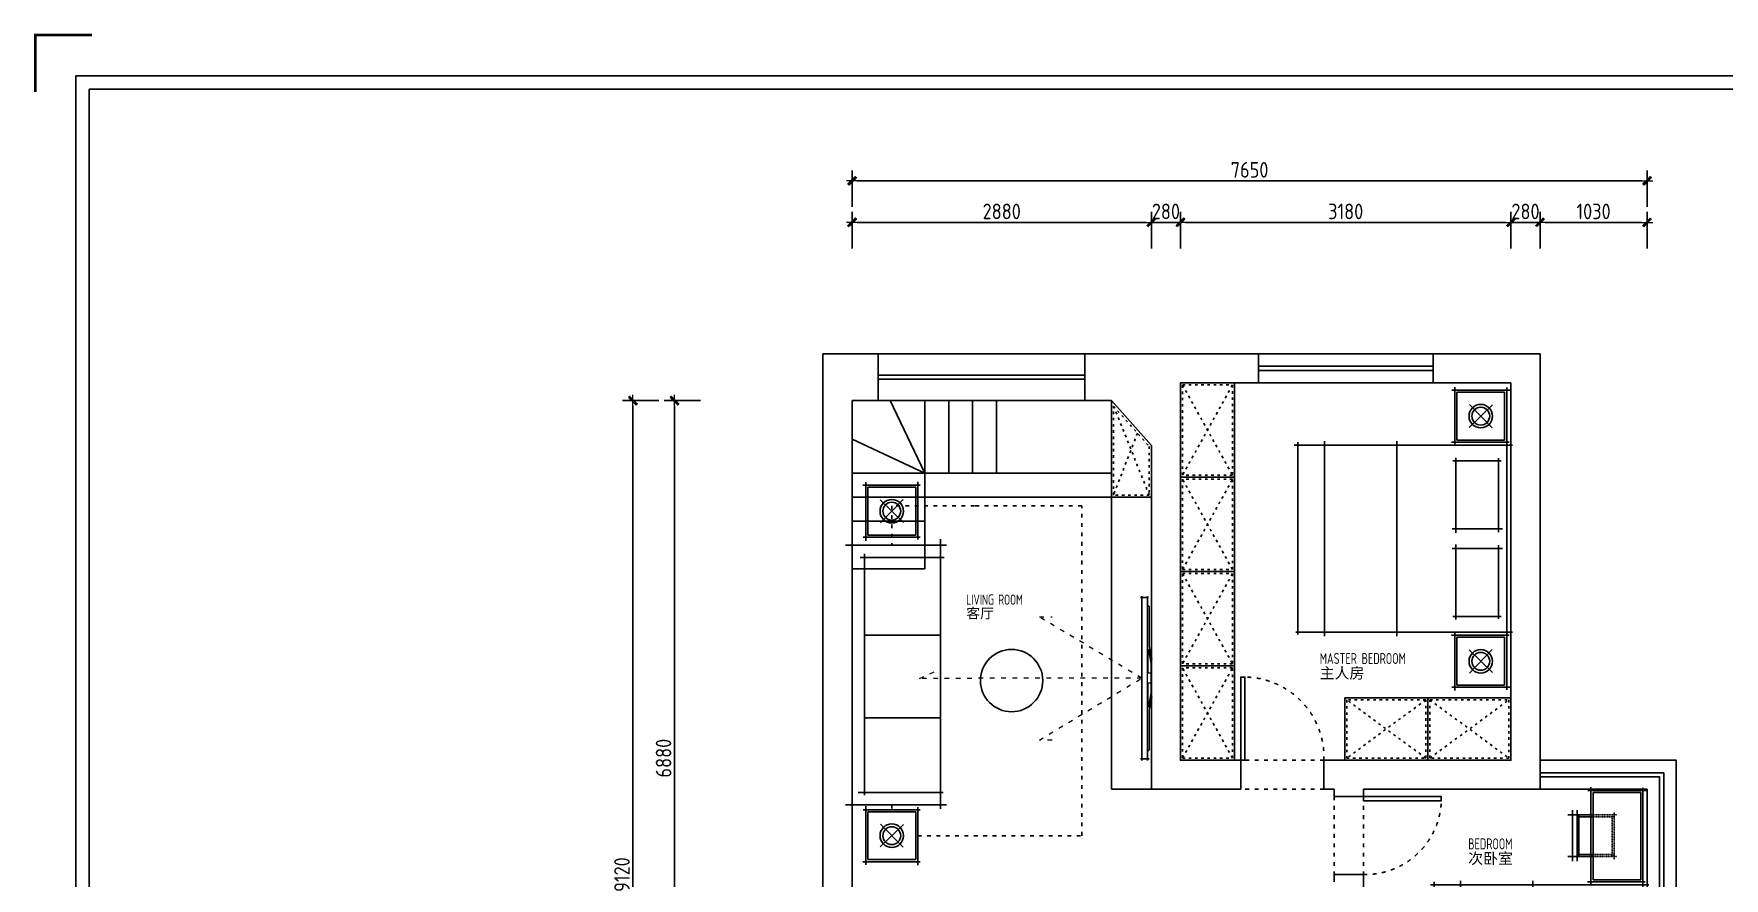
# Model space of a CAD drawing. Header units: millimetres. Extents: x -58733 to 427521, y -235734 to 553534.
# Drawn here: x 2704 to 18970, y 410850 to 418974 of the extents above; entities that cross this region are included whole.
import ezdxf

# ---------------------------------------------------------------- set-up
doc = ezdxf.new("R2010")
doc.units = ezdxf.units.MM
doc.linetypes.add('ACAD_ISO03W100', pattern=[30, 12, -18])
for name, color, linetype in [('00-墙体', 7, 'Continuous'), ('01.墙体', 7, 'Continuous'), ('02-活动家具', 1, 'Continuous'), ('图框', 251, 'Continuous')]:
    doc.layers.add(name, color=color, linetype=linetype)
doc.layers.add('P★10 文字说明', color=32, linetype='Continuous', lineweight=0)
doc.layers.add('墙体', color=7, linetype='Continuous', lineweight=30)
doc.styles.add('CCD_DIM', font='ARCHS.SHX')
doc.styles.add('编号', font='ARCHSTYL.SHX', dxfattribs={"width": 0.8})
doc.dimstyles.new('海龍1：50', dxfattribs={"dimscale": 50, "dimtxt": 3, "dimasz": 1, "dimexe": 2, "dimexo": 2, "dimgap": 0.6, "dimtad": 1, "dimdec": 0, "dimrnd": 5, "dimdsep": 46, "dimtxsty": 'CCD_DIM', "dimblk": 'WS-cj', "dimcen": 1, "dimclrd": 242, "dimclre": 242, "dimclrt": 2, "dimadec": 0, "dimazin": 2, "dimtfac": 1, "dimtdec": 0, "dimtix": 1, "dimtmove": 2, "dimatfit": 3, "dimldrblk": 'CCD_Leader_Arrow', "dimfxl": 5, "dimfxlon": 1, "dimtolj": 1, "dimarcsym": 0})

# ---------------------------------------------------------------- blocks, each defined once
blk = doc.blocks.new('WS-cj')
blk.add_hatch(color=1).paths.add_polyline_path([(0.59, 0.82), (-0.82, -0.59), (-0.59, -0.82), (0.82, 0.59)])
at = {"color": 1, "linetype": 'ByBlock', "lineweight": 0}
for p, q in [((-1.1, 0), (0, 0)), ((0, 0), (1.1, 0))]:
    blk.add_line(p, q, dxfattribs=at)
at = {"color": 1}
blk.add_lwpolyline([(0.59, 0.82), (-0.82, -0.59), (-0.59, -0.82), (0.82, 0.59)], close=True, dxfattribs=at)
blk = doc.blocks.new('*D286')
at = {"color": 242, "lineweight": -2}
for p, q in [((10578, 416910), (10578, 417260)), ((13458, 416910), (13458, 417260)), ((10628, 417160), (13408, 417160))]:
    blk.add_line(p, q, dxfattribs=at)
at = {"layer": 'Defpoints', "color": 0}
for p in [(13458, 417160), (10578, 416760), (13458, 416760)]:
    blk.add_point(p, dxfattribs=at)
at = {"color": 242, "lineweight": -2, "xscale": 50, "yscale": 50, "zscale": 50, "rotation": 180}
blk.add_blockref('WS-cj', (10578, 417160), dxfattribs=at)
at = {"color": 242, "lineweight": -2, "xscale": 50, "yscale": 50, "zscale": 50}
blk.add_blockref('WS-cj', (13458, 417160), dxfattribs=at)
at = {"color": 2, "insert": (12018, 417265), "char_height": 150, "attachment_point": 5, "style": 'CCD_DIM'}
blk.add_mtext('\\A1;2880', dxfattribs=at)
blk = doc.blocks.new('CCD_Leader_Arrow')
at = {"color": 1, "linetype": 'ByBlock'}
blk.add_line((0, 0), (-1, 0), dxfattribs=at)
for points in [[(-0.86, 0.67), (-0.6, 0.85), (-0.24, 0), (0, 0)], [(-0.86, -0.67), (-0.6, -0.85), (-0.24, 0), (0, 0)]]:
    blk.add_solid(points, dxfattribs=at)
blk = doc.blocks.new('*D287')
at = {"color": 242, "lineweight": -2}
for p, q in [((13458, 416910), (13458, 417260)), ((13738, 416910), (13738, 417260)), ((13408, 417160), (13358, 417160)), ((13458, 417160), (13738, 417160)), ((13788, 417160), (13838, 417160))]:
    blk.add_line(p, q, dxfattribs=at)
at = {"layer": 'Defpoints', "color": 0}
for p in [(13738, 417160), (13458, 416760), (13738, 416760)]:
    blk.add_point(p, dxfattribs=at)
at = {"color": 242, "lineweight": -2, "xscale": 50, "yscale": 50, "zscale": 50}
blk.add_blockref('WS-cj', (13458, 417160), dxfattribs=at)
at = {"color": 242, "lineweight": -2, "xscale": 50, "yscale": 50, "zscale": 50, "rotation": 180}
blk.add_blockref('WS-cj', (13738, 417160), dxfattribs=at)
at = {"color": 2, "insert": (13598, 417265), "char_height": 150, "attachment_point": 5, "style": 'CCD_DIM'}
blk.add_mtext('\\A1;280', dxfattribs=at)
blk = doc.blocks.new('*D288')
at = {"color": 242, "lineweight": -2}
for p, q in [((13738, 416910), (13738, 417260)), ((16918, 416910), (16918, 417260)), ((13788, 417160), (16868, 417160))]:
    blk.add_line(p, q, dxfattribs=at)
at = {"layer": 'Defpoints', "color": 0}
for p in [(16918, 417160), (13738, 416760), (16918, 416760)]:
    blk.add_point(p, dxfattribs=at)
at = {"color": 242, "lineweight": -2, "xscale": 50, "yscale": 50, "zscale": 50, "rotation": 180}
blk.add_blockref('WS-cj', (13738, 417160), dxfattribs=at)
at = {"color": 242, "lineweight": -2, "xscale": 50, "yscale": 50, "zscale": 50}
blk.add_blockref('WS-cj', (16918, 417160), dxfattribs=at)
at = {"color": 2, "insert": (15328, 417265), "char_height": 150, "attachment_point": 5, "style": 'CCD_DIM'}
blk.add_mtext('\\A1;3180', dxfattribs=at)
blk = doc.blocks.new('*D289')
at = {"color": 242, "lineweight": -2}
for p, q in [((16918, 416910), (16918, 417260)), ((17198, 416910), (17198, 417260)), ((16868, 417160), (16818, 417160)), ((16918, 417160), (17198, 417160)), ((17248, 417160), (17298, 417160))]:
    blk.add_line(p, q, dxfattribs=at)
at = {"layer": 'Defpoints', "color": 0}
for p in [(17198, 417160), (16918, 416760), (17198, 416760)]:
    blk.add_point(p, dxfattribs=at)
at = {"color": 242, "lineweight": -2, "xscale": 50, "yscale": 50, "zscale": 50}
blk.add_blockref('WS-cj', (16918, 417160), dxfattribs=at)
at = {"color": 242, "lineweight": -2, "xscale": 50, "yscale": 50, "zscale": 50, "rotation": 180}
blk.add_blockref('WS-cj', (17198, 417160), dxfattribs=at)
at = {"color": 2, "insert": (17058, 417265), "char_height": 150, "attachment_point": 5, "style": 'CCD_DIM'}
blk.add_mtext('\\A1;280', dxfattribs=at)
blk = doc.blocks.new('*D290')
at = {"color": 242, "lineweight": -2}
for p, q in [((17198, 416910), (17198, 417260)), ((18228, 416910), (18228, 417260)), ((17248, 417160), (18178, 417160))]:
    blk.add_line(p, q, dxfattribs=at)
at = {"layer": 'Defpoints', "color": 0}
for p in [(18228, 417160), (17198, 416760), (18228, 416760)]:
    blk.add_point(p, dxfattribs=at)
at = {"color": 242, "lineweight": -2, "xscale": 50, "yscale": 50, "zscale": 50, "rotation": 180}
blk.add_blockref('WS-cj', (17198, 417160), dxfattribs=at)
at = {"color": 242, "lineweight": -2, "xscale": 50, "yscale": 50, "zscale": 50}
blk.add_blockref('WS-cj', (18228, 417160), dxfattribs=at)
at = {"color": 2, "insert": (17713, 417265), "char_height": 150, "attachment_point": 5, "style": 'CCD_DIM'}
blk.add_mtext('\\A1;1030', dxfattribs=at)
blk = doc.blocks.new('*D291')
at = {"color": 242, "lineweight": -2}
for p, q in [((10578, 417310), (10578, 417660)), ((10628, 417560), (18178, 417560)), ((18228, 417310), (18228, 417660))]:
    blk.add_line(p, q, dxfattribs=at)
at = {"layer": 'Defpoints', "color": 0}
for p in [(18228, 417560), (10578, 416760), (18228, 416760)]:
    blk.add_point(p, dxfattribs=at)
at = {"color": 242, "lineweight": -2, "xscale": 50, "yscale": 50, "zscale": 50, "rotation": 180}
blk.add_blockref('WS-cj', (10578, 417560), dxfattribs=at)
at = {"color": 242, "lineweight": -2, "xscale": 50, "yscale": 50, "zscale": 50}
blk.add_blockref('WS-cj', (18228, 417560), dxfattribs=at)
at = {"color": 2, "insert": (14403, 417665), "char_height": 150, "attachment_point": 5, "style": 'CCD_DIM'}
blk.add_mtext('\\A1;7650', dxfattribs=at)
blk = doc.blocks.new('*D300')
at = {"color": 242, "lineweight": -2}
for p, q in [((9119, 415445), (8769, 415445)), ((8869, 415395), (8869, 408615)), ((9119, 408565), (8769, 408565))]:
    blk.add_line(p, q, dxfattribs=at)
at = {"layer": 'Defpoints', "color": 0}
for p in [(9269, 415445), (8869, 408565), (9269, 408565)]:
    blk.add_point(p, dxfattribs=at)
at = {"color": 242, "lineweight": -2, "xscale": 50, "yscale": 50, "zscale": 50}
for p, rotation in [((8869, 415445), 90), ((8869, 408565), 270)]:
    blk.add_blockref('WS-cj', p, dxfattribs=dict(at, rotation=rotation))
at = {"color": 2, "insert": (8764, 412005), "char_height": 150, "attachment_point": 5, "rotation": 90, "style": 'CCD_DIM'}
blk.add_mtext('\\A1;6880', dxfattribs=at)
blk = doc.blocks.new('*D303')
at = {"color": 242, "lineweight": -2}
for p, q in [((8719, 415445), (8369, 415445)), ((8469, 406375), (8469, 415395)), ((8719, 406325), (8369, 406325))]:
    blk.add_line(p, q, dxfattribs=at)
at = {"layer": 'Defpoints', "color": 0}
for p in [(8469, 415445), (9269, 415445), (9269, 406325)]:
    blk.add_point(p, dxfattribs=at)
at = {"color": 242, "lineweight": -2, "xscale": 50, "yscale": 50, "zscale": 50}
for p, rotation in [((8469, 415445), 90), ((8469, 406325), 270)]:
    blk.add_blockref('WS-cj', p, dxfattribs=dict(at, rotation=rotation))
at = {"color": 2, "insert": (8364, 410885), "char_height": 150, "attachment_point": 5, "rotation": 90, "style": 'CCD_DIM'}
blk.add_mtext('\\A1;9120', dxfattribs=at)
blk = doc.blocks.new('图框1比60')
at = {"layer": '图框', "color": 121}
for p, q in [((161670, 61389), (161670, 44157)), ((186038, 61389), (161670, 61389))]:
    blk.add_line(p, q, dxfattribs=at)
at = {"layer": '图框', "color": 8}
for q in [(161809, 44297), (161809, 45797), (185898, 61249)]:
    blk.add_line((161809, 61249), q, dxfattribs=at)
at = {"layer": '图框', "color": 121, "const_width": 28.3}
blk.add_lwpolyline([(161841, 61818), (161241, 61818), (161241, 61217)], dxfattribs=at)
blk = doc.blocks.new('zw$957C')
for p, q in [((553, 2045), (4, 2045)), ((31, 2080), (31, 1516)), ((31, 2045), (507, 2045)), ((531, 2045), (54, 2045)), ((531, 1513), (531, 2068)), ((545, 2086), (2381, 2086)), ((2368, 2045), (550, 2045)), ((560, 2102), (560, 0)), ((2360, 16), (2360, 2102)), ((2366, 2045), (2914, 2045)), ((2388, 1513), (2388, 2068)), ((2388, 2045), (2864, 2045)), ((2888, 2045), (2412, 2045)), ((2888, 2080), (2888, 1516)), ((0, 1545), (552, 1545)), ((2919, 1545), (2367, 1545)), ((531, 36), (2377, 36)), ((545, 36), (2381, 36))]:
    blk.add_line(p, q)
at = {"color": 251}
for p, q in [((511, 2025), (51, 2025)), ((51, 2025), (51, 1565)), ((511, 1565), (511, 2025)), ((686, 1966), (1397, 1966)), ((709, 1526), (709, 1990)), ((1364, 2003), (1364, 1520)), ((2231, 1966), (1520, 1966)), ((1553, 2003), (1553, 1520)), ((2208, 1526), (2208, 1990)), ((2408, 1565), (2408, 2025)), ((2408, 2025), (2868, 2025)), ((2868, 2025), (2868, 1565)), ((393, 1904), (167, 1687)), ((390, 1683), (170, 1907)), ((2526, 1904), (2752, 1687)), ((2529, 1683), (2748, 1907)), ((51, 1565), (511, 1565)), ((1403, 1556), (681, 1556)), ((1514, 1556), (2236, 1556)), ((2868, 1565), (2408, 1565)), ((521, 987), (2398, 987)), ((521, 292), (2398, 292))]:
    blk.add_line(p, q, dxfattribs=at)
for centre, radius in [((280, 1795), 113), ((280, 1795), 85.8), ((2639, 1795), 113), ((2639, 1795), 85.8)]:
    blk.add_circle(centre, radius, dxfattribs=at)
blk = doc.blocks.new('A$C50B2114E')
for p, q in [((2374, 2067), (837, 2067)), ((2387, 2067), (841, 2067)), ((858, 2087), (858, 0)), ((2358, 1), (2358, 2102)), ((305, 557), (854, 557)), ((328, 25), (328, 580)), ((328, 557), (804, 557)), ((828, 557), (352, 557)), ((828, 592), (828, 28)), ((3299, 557), (2367, 557)), ((2388, 589), (2388, 35)), ((3268, 23), (3268, 586)), ((858, 57), (306, 57)), ((2374, 17), (837, 17)), ((851, 57), (2369, 57)), ((2366, 57), (3294, 57)), ((2388, 57), (3244, 57)), ((3268, 57), (2412, 57))]:
    blk.add_line(p, q)
at = {"color": 251}
for p, q in [((2398, 1811), (821, 1811)), ((2398, 1115), (821, 1115)), ((348, 77), (348, 537)), ((348, 537), (808, 537)), ((808, 537), (808, 77)), ((1604, 547), (883, 547)), ((910, 577), (910, 112)), ((1565, 100), (1565, 582)), ((1616, 547), (2338, 547)), ((1655, 100), (1655, 582)), ((2310, 577), (2310, 112)), ((2408, 537), (2408, 77)), ((3248, 537), (2408, 537)), ((3248, 77), (3248, 537)), ((465, 416), (691, 199)), ((468, 196), (688, 419)), ((808, 77), (348, 77)), ((888, 136), (1599, 136)), ((2333, 136), (1621, 136)), ((2408, 77), (3248, 77))]:
    blk.add_line(p, q, dxfattribs=at)
for radius in [113, 85.8]:
    blk.add_circle((578, 307), radius, dxfattribs=at)
blk = doc.blocks.new('A$C2EBB641D')
for p, q in [((267, 733), (267, 0)), ((333, 733), (333, 0)), ((533, 667), (200, 667)), ((200, 67), (533, 67))]:
    blk.add_line(p, q)
at = {"color": 251}
for p, q in [((533, 640), (347, 640)), ((360, 653), (360, 80)), ((347, 93), (533, 93))]:
    blk.add_line(p, q, dxfattribs=at)
at = {"color": 250, "linetype": 'ACAD_ISO03W100', "ltscale": 0.1}
for p, q in [((907, 667), (533, 667)), ((853, 640), (533, 640)), ((840, 80), (840, 653)), ((867, 27), (867, 707)), ((533, 93), (853, 93)), ((533, 67), (907, 67))]:
    blk.add_line(p, q, dxfattribs=at)
blk = doc.blocks.new('zw$A384')
for p, q in [((1069, 2539), (100, 2539)), ((157, 2594), (157, 0)), ((887, 133), (887, 2455)), ((1007, 8), (1007, 2577)), ((929, 2419), (121, 2419)), ((1069, 39), (100, 39)), ((131, 159), (949, 159))]:
    blk.add_line(p, q)
at = {"color": 251}
for p, q in [((157, 1672), (887, 1672)), ((157, 876), (887, 876))]:
    blk.add_line(p, q, dxfattribs=at)
blk = doc.blocks.new('zw$1ED')
at = {"color": 1}
for p, q in [((567, 523), (3, 523)), ((32, 553), (32, 1)), ((532, 0), (532, 549)), ((532, 523), (532, 46)), ((0, 22), (555, 22))]:
    blk.add_line(p, q, dxfattribs=at)
at = {"color": 251}
for p, q in [((512, 503), (52, 503)), ((52, 503), (52, 42)), ((512, 42), (512, 503)), ((170, 163), (394, 383)), ((390, 160), (174, 386)), ((52, 42), (512, 42))]:
    blk.add_line(p, q, dxfattribs=at)
blk.add_line((532, 22), (532, 499))
for radius in [113, 85.8]:
    blk.add_circle((282, 273), radius, dxfattribs=at)
blk = doc.blocks.new('dfsj')
at = {"color": 251, "lineweight": 5, "true_color": 0x5a5a5a}
for p, q in [((132199, 16834), (133479, 16834)), ((132256, 16793), (133422, 16793)), ((132608, 16787), (132801, 16787)), ((132719, 16766), (132608, 16787)), ((132958, 16766), (132719, 16766)), ((132801, 16787), (132801, 16766)), ((132877, 16766), (132877, 16787)), ((132877, 16787), (133069, 16787)), ((133069, 16787), (132958, 16766))]:
    blk.add_line(p, q, dxfattribs=at)
at = {"color": 250, "linetype": 'ACAD_ISO03W100', "lineweight": 0, "ltscale": 3}
for points in [[(132838, 16838), (132837, 18603), (132905, 18453)], [(132347, 17551), (132347, 17651), (132838, 16838), (133325, 17651), (133325, 17551)]]:
    blk.add_lwpolyline(points, dxfattribs=at)
at = {"layer": '02-活动家具'}
for p, q in [((133491, 16838), (132184, 16838)), ((132184, 16793), (132256, 16793)), ((132199, 16848), (132199, 16779)), ((132256, 16793), (132277, 16775)), ((133422, 16793), (133401, 16775)), ((133422, 16793), (133491, 16793)), ((133479, 16785), (133479, 16849)), ((132267, 16779), (132586, 16779)), ((132690, 16757), (132586, 16779)), ((132989, 16757), (133091, 16779)), ((133411, 16779), (133091, 16779))]:
    blk.add_line(p, q, dxfattribs=at)
blk.add_lwpolyline([(132660, 16761), (132839, 16761), (133018, 16761)], dxfattribs=at)

msp = doc.modelspace()

# ---------------------------------------------------------------- linework, layer by layer
for p, q in [((10298.1, 407805.5), (10298.1, 415895.5)), ((10298.1, 415895.5), (10828.1, 415895.5)), ((10828.1, 415445.5), (10828.1, 415895.5)), ((12818.1, 415445.5), (12818.1, 415895.5)), ((12818.1, 415895.5), (14488.1, 415895.5)), ((14488.1, 415615.5), (14488.1, 415895.5)), ((16168.1, 415895.5), (17198.1, 415895.5)), ((16168.1, 415615.5), (16168.1, 415895.5)), ((17198.1, 411705.5), (17198.1, 415895.5)), ((13738.1, 415615.5), (14488.1, 415615.5)), ((13738.1, 411985.5), (13738.1, 415615.5)), ((16168.1, 415615.5), (16918.1, 415615.5)), ((16918.1, 411985.5), (16918.1, 415615.5)), ((10578.1, 407805.5), (10578.1, 415445.5)), ((10578.1, 415445.5), (10828.1, 415445.5)), ((12818.1, 415445.5), (13073.1, 415445.5)), ((13073.1, 415445.5), (13458.1, 415011.7)), ((13458.1, 415011.7), (13458.1, 411705.5)), ((14318.1, 411985.5), (13738.1, 411985.5)), ((14318.1, 411705.5), (14318.1, 411985.5)), ((15118.1, 411705.5), (15118.1, 411985.5)), ((15118.1, 411985.5), (16918.1, 411985.5)), ((13458.1, 411705.5), (14318.1, 411705.5)), ((15118.1, 411705.5), (15218.1, 411705.5)), ((15218.1, 411705.5), (15218.1, 411635.5)), ((15498.1, 411635.5), (15498.1, 411705.5)), ((15498.1, 411705.5), (17198.1, 411705.5)), ((15218.1, 411635.5), (15498.1, 411635.5)), ((15218.1, 410885.5), (15218.1, 410815.5)), ((15218.1, 410885.5), (15498.1, 410885.5)), ((15498.1, 410885.5), (15498.1, 408085.5))]:
    msp.add_line(p, q)
at = {"color": 12}
for p, q in [((10828.1, 415895.5), (12818.1, 415895.5)), ((14488.1, 415895.5), (16168.1, 415895.5)), ((14488.1, 415615.5), (16168.1, 415615.5)), ((10828.1, 415445.5), (12818.1, 415445.5)), ((11278.1, 414745.5), (10944.8, 415445.5)), ((11278.1, 414745.5), (11278.1, 415445.5)), ((11508.1, 414745.5), (11508.1, 415445.5)), ((11738.1, 414745.5), (11738.1, 415445.5)), ((11968.1, 414745.5), (11968.1, 415445.5)), ((11278.1, 414745.5), (10578.1, 415072.5)), ((10578.1, 414745.5), (13073.1, 414745.5)), ((11278.1, 413825.5), (11278.1, 414745.5)), ((11278.1, 414515.5), (10578.1, 414515.5)), ((11278.1, 414515.5), (13073.1, 414515.5)), ((13073.1, 414515.5), (13073.1, 411705.5)), ((11278.1, 414285.5), (10578.1, 414285.5)), ((11278.1, 414055.5), (10578.1, 414055.5)), ((10578.1, 413825.5), (11278.1, 413825.5)), ((13073.1, 411705.5), (13458.1, 411705.5))]:
    msp.add_line(p, q, dxfattribs=at)
for points in [[(18508.1, 410705.5), (18508.1, 411985.5), (17198.1, 411985.5)], [(18228.1, 410705.5), (18228.1, 411705.5), (17198.1, 411705.5)]]:
    msp.add_lwpolyline(points, dxfattribs=at)
at = {"layer": '00-墙体', "color": 42}
for p, q in [((14488.1, 415775.5), (16168.1, 415775.5)), ((10828.1, 415690.5), (12818.1, 415690.5)), ((10828.1, 415650.5), (12818.1, 415650.5)), ((14488.1, 415735.5), (16168.1, 415735.5))]:
    msp.add_line(p, q, dxfattribs=at)
for points in [[(18388.1, 410705.5), (18388.1, 411865.5), (17198.1, 411865.5)], [(18348.1, 410705.5), (18348.1, 411825.5), (17198.1, 411825.5)]]:
    msp.add_lwpolyline(points, dxfattribs=at)
at = {"layer": '02-活动家具', "color": 251, "linetype": 'ACAD_ISO03W100', "ltscale": 2}
for p, q in [((13758.1, 415595.5), (14238.1, 414728)), ((14238.1, 415595.5), (13758.1, 414728)), ((13093.1, 415392.8), (13438.1, 414535.5)), ((13324.4, 415132.2), (13093.1, 414535.5)), ((13758.1, 413820.5), (14238.1, 414688)), ((14238.1, 413820.5), (13758.1, 414688)), ((13758.1, 413780.5), (14238.1, 412913)), ((14238.1, 413780.5), (13758.1, 412913)), ((13758.1, 412005.5), (14238.1, 412873)), ((14238.1, 412005.5), (13758.1, 412873)), ((16098.1, 412005.5), (15338.1, 412565.5)), ((16098.1, 412565.5), (15338.1, 412005.5)), ((16138.1, 412005.5), (16898.1, 412565.5)), ((16138.1, 412565.5), (16898.1, 412005.5))]:
    msp.add_line(p, q, dxfattribs=at)
at = {"layer": '02-活动家具', "color": 8, "linetype": 'ACAD_ISO03W100', "ltscale": 3}
for p, q in [((15118.1, 411985.5), (14318.1, 411985.5)), ((15118.1, 411705.5), (14318.1, 411705.5)), ((15218.1, 411635.5), (15218.1, 410885.5)), ((15498.1, 411635.5), (15498.1, 410885.5))]:
    msp.add_line(p, q, dxfattribs=at)
at = {"layer": '02-活动家具'}
for points in [[(14258.1, 414708), (13738.1, 414708), (13738.1, 415615.5), (14258.1, 415615.5)], [(14258.1, 414708), (13738.1, 414708), (13738.1, 413800.5), (14258.1, 413800.5)], [(14258.1, 412893), (13738.1, 412893), (13738.1, 413800.5), (14258.1, 413800.5)], [(14258.1, 412893), (13738.1, 412893), (13738.1, 411985.5), (14258.1, 411985.5)], [(14318.1, 411985.5), (14318.1, 412785.5), (14358.1, 412785.5), (14358.1, 411985.5)], [(15318.1, 412585.5), (15318.1, 411985.5), (16118.1, 411985.5), (16118.1, 412585.5)], [(16918.1, 412585.5), (16918.1, 411985.5), (16118.1, 411985.5), (16118.1, 412585.5)], [(15498.1, 411635.5), (16248.1, 411635.5), (16248.1, 411595.5), (15498.1, 411595.5)]]:
    msp.add_lwpolyline(points, close=True, dxfattribs=at)
msp.add_lwpolyline([(13458.1, 415011.7), (13458.1, 414515.5), (13073.1, 414515.5), (13073.1, 415445.5)], dxfattribs=at)
at = {"layer": '02-活动家具', "color": 251, "linetype": 'ACAD_ISO03W100', "ltscale": 2}
for points in [[(14238.1, 414728), (13758.1, 414728), (13758.1, 415595.5), (14238.1, 415595.5)], [(13093.1, 415392.8), (13438.1, 415004.1), (13438.1, 414535.5), (13093.1, 414535.5)], [(14238.1, 414688), (13758.1, 414688), (13758.1, 413820.5), (14238.1, 413820.5)], [(14238.1, 412913), (13758.1, 412913), (13758.1, 413780.5), (14238.1, 413780.5)], [(14238.1, 412873), (13758.1, 412873), (13758.1, 412005.5), (14238.1, 412005.5)], [(15338.1, 412565.5), (15338.1, 412005.5), (16098.1, 412005.5), (16098.1, 412565.5)], [(16898.1, 412565.5), (16898.1, 412005.5), (16138.1, 412005.5), (16138.1, 412565.5)]]:
    msp.add_lwpolyline(points, close=True, dxfattribs=at)
at = {"layer": '02-活动家具', "color": 8, "linetype": 'ACAD_ISO03W100', "ltscale": 3}
for points in [[(11757.5, 414433.7), (10960, 414433.7), (10960, 414055.5)], [(11210.6, 411259.3), (12789.5, 411259.3), (12789.5, 414433.7), (11757.5, 414433.7)], [(10960, 411555.5), (10960, 411509.3)]]:
    msp.add_lwpolyline(points, dxfattribs=at)
at = {"layer": '02-活动家具'}
msp.add_circle((12112.8, 412751.5), 300, dxfattribs=at)
at = {"layer": '02-活动家具', "color": 8, "linetype": 'ACAD_ISO03W100', "ltscale": 3}
for centre, radius, start, end in [((14348.1, 412015), 770.6, 357.80597, 89.25642), ((15514.4, 411619.4), 734.1, 268.73095, 358.13034)]:
    msp.add_arc(centre, radius, start, end, dxfattribs=at)

# ---------------------------------------------------------------- block references
at = {"layer": '01.墙体', "color": 4, "xscale": -1, "rotation": 89.99999999999991}
msp.add_blockref('zw$1ED', (11233, 414663.2), dxfattribs=at)
at = {"layer": '01.墙体', "color": 8, "xscale": 1.2109375, "yscale": 1.2109375, "zscale": 1.2109375, "rotation": 89.99999999999999}
msp.add_blockref('dfsj', (33755, 251915.5), dxfattribs=at)
at = {"layer": '01.墙体', "color": 4, "rotation": 90.00000000000006}
msp.add_blockref('zw$1ED', (11233, 410977.2), dxfattribs=at)
at = {"layer": '02-活动家具'}
for name, p, rotation in [('zw$957C', (14832.6, 415575.8), 270), ('A$C50B2114E', (18245, 408427.2), 90)]:
    msp.add_blockref(name, p, dxfattribs=dict(at, rotation=rotation))
at = {"layer": '02-活动家具', "xscale": -1}
msp.add_blockref('zw$A384', (11585.2, 411516.6), dxfattribs=at)
at = {"layer": '02-活动家具', "xscale": -0.6666666666669698, "yscale": 0.6666666666669698, "zscale": 0.6666666666666666, "rotation": 179.9999999999999}
msp.add_blockref('A$C2EBB641D', (17332.1, 411503.7), dxfattribs=at)
at = {"layer": '墙体', "color": 0, "xscale": 0.9120113186390109, "yscale": 0.9120113186390109, "zscale": 0.9120113186390109}
msp.add_blockref('图框1比60', (-144336.5, 362582.5), dxfattribs=at)

# ---------------------------------------------------------------- texts
at = {"layer": 'P★10 文字说明', "attachment_point": 1, "line_spacing_factor": 0.8, "style": '编号'}
for s, insert, char_height in [('LIVING ROOM\\P{\\Fￎￄￗￖ;\\W1;客厅}', (11676.4, 413579.4), 98.28), ('MASTER BEDROOM\\P{\\Fￎￄￗￖ;\\W1.0000;主人房}', (15078, 413016.4), 105), ('BEDROOM\\P{\\W1;\\f宋体|b0|i0|c134|p2;次卧室}', (16507, 411233.2), 105)]:
    msp.add_mtext(s, dxfattribs=dict(at, insert=insert, char_height=char_height))

# ---------------------------------------------------------------- dimensions: what is measured, and where the dimension line sits
for base, p1, p2, picture, middle in [((18228.1, 417560.5), (10578.1, 416760.5), (18228.1, 416760.5), '*D291', (14403.1, 417665.5)), ((13458.1, 417160.5), (10578.1, 416760.5), (13458.1, 416760.5), '*D286', (12018.1, 417265.5)), ((13738.1, 417160.5), (13458.1, 416760.5), (13738.1, 416760.5), '*D287', (13598.1, 417265.5)), ((16918.1, 417160.5), (13738.1, 416760.5), (16918.1, 416760.5), '*D288', (15328.1, 417265.5)), ((17198.1, 417160.5), (16918.1, 416760.5), (17198.1, 416760.5), '*D289', (17058.1, 417265.5)), ((18228.1, 417160.5), (17198.1, 416760.5), (18228.1, 416760.5), '*D290', (17713.1, 417265.5))]:
    dim = msp.add_linear_dim(base=base, p1=p1, p2=p2, dimstyle='海龍1：50')
    dim.commit()
    dim.dimension.update_dxf_attribs({"geometry": picture, "text_midpoint": middle})
for base, p1, p2, picture, middle in [((8469.1, 415445.5), (9269.1, 406325.5), (9269.1, 415445.5), '*D303', (8364.1, 410885.5)), ((8869.1, 408565.5), (9269.1, 415445.5), (9269.1, 408565.5), '*D300', (8764.1, 412005.5))]:
    dim = msp.add_linear_dim(base=base, p1=p1, p2=p2, angle=90, dimstyle='海龍1：50')
    dim.commit()
    dim.dimension.update_dxf_attribs({"geometry": picture, "text_midpoint": middle})

doc.saveas('drawing.dxf')
